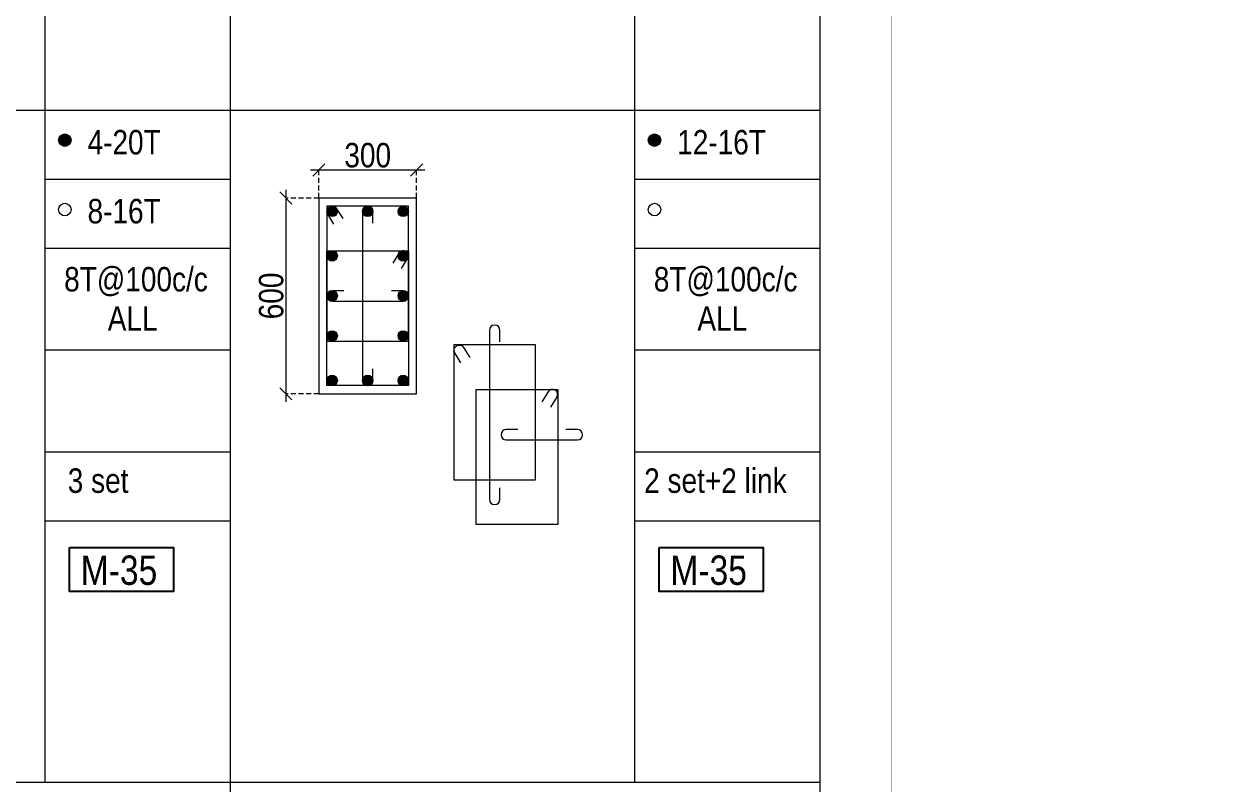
# Model space of a CAD drawing. Header units: millimetres. Extents: x 1112055 to 3390982, y -148532 to 766891.
# Drawn here: x 2062742 to 2077593, y 365707 to 375020 of the extents above; entities that cross this region are included whole.
import ezdxf
from ezdxf.enums import TextEntityAlignment as Align

# ---------------------------------------------------------------- set-up
doc = ezdxf.new("R2010")
doc.units = ezdxf.units.MM
doc.header["$PDMODE"] = 35
doc.header["$PDSIZE"] = -25
doc.linetypes.add('DASHED2', pattern=[0.375, 0.25, -0.125])
doc.linetypes.add('Hidden', pattern=[9.525, 6.35, -3.175])
for name, color, linetype, lineweight in [('B COL. SIZE DIM', 220, 'Continuous', 25), ('B COLSCH', 204, 'Continuous', 20), ('B COLUMN', 1, 'Hidden', 9), ('B STEEL', 34, 'Continuous', 15), ('B TITLE BLOCK', 250, 'Continuous', 0)]:
    doc.layers.add(name, color=color, linetype=linetype, lineweight=lineweight)
doc.layers.add('B TEXT', color=7, linetype='Continuous')
doc.styles.add('dim inside', font='romans.shx', dxfattribs={"width": 0.8, "height": 125})
doc.styles.add('SWINC', font='swissc.ttf')
doc.dimstyles.new('dim inside', dxfattribs={"dimtxt": 125, "dimasz": 100, "dimexe": 0, "dimexo": 0, "dimgap": 10, "dimtad": 0, "dimdec": 0, "dimzin": 0, "dimdsep": 46, "dimtxsty": 'dim inside', "dimblk": 'SMALL', "dimcen": 0.09, "dimadec": 0, "dimazin": 0, "dimtfac": 1, "dimtdec": 0, "dimtofl": 0, "dimtmove": 0, "dimatfit": 3, "dimfxl": 1, "dimtolj": 1, "dimtzin": 0, "dimarcsym": 2})

# ---------------------------------------------------------------- blocks, each defined once
blk = doc.blocks.new('_Oblique')
at = {"color": 0, "linetype": 'ByBlock', "lineweight": -2}
blk.add_line((-0.5, -0.5), (0.5, 0.5), dxfattribs=at)
blk = doc.blocks.new('*D1707')
at = {"layer": 'B COL. SIZE DIM', "color": 250, "lineweight": 9, "ltscale": 250, "transparency": 16777216}
blk.add_line((2066256, 373233), (2067656, 373233), dxfattribs=at)
at = {"layer": 'B COL. SIZE DIM', "color": 250, "linetype": 'DASHED2', "lineweight": 9, "ltscale": 250, "transparency": 16777216}
for p, q in [((2066356, 372888), (2066356, 373233)), ((2067556, 372888), (2067556, 373233))]:
    blk.add_line(p, q, dxfattribs=at)
at = {"layer": 'Defpoints', "color": 0, "ltscale": 250, "transparency": 16777216}
for p in [(2067556, 373233), (2066356, 372888), (2067556, 372888)]:
    blk.add_point(p, dxfattribs=at)
at = {"layer": 'B COL. SIZE DIM', "color": 250, "lineweight": 9, "ltscale": 250, "transparency": 16777216, "xscale": 150, "yscale": 150, "zscale": 150, "rotation": 180}
blk.add_blockref('_Oblique', (2066356, 373233), dxfattribs=at)
at = {"layer": 'B COL. SIZE DIM', "color": 250, "lineweight": 9, "ltscale": 250, "transparency": 16777216, "xscale": 150, "yscale": 150, "zscale": 150}
blk.add_blockref('_Oblique', (2067556, 373233), dxfattribs=at)
at = {"layer": 'B COL. SIZE DIM', "color": 6, "ltscale": 250, "transparency": 16777216, "insert": (2066956, 373412), "char_height": 300, "attachment_point": 5, "style": 'SWINC'}
blk.add_mtext('\\A1;300', dxfattribs=at)
blk = doc.blocks.new('*D1708')
at = {"layer": 'B COL. SIZE DIM', "color": 250, "lineweight": 9, "ltscale": 250, "transparency": 16777216}
blk.add_line((2065952, 372988), (2065952, 370388), dxfattribs=at)
at = {"layer": 'B COL. SIZE DIM', "color": 250, "linetype": 'DASHED2', "lineweight": 9, "ltscale": 250, "transparency": 16777216}
for p, q in [((2066356, 372888), (2065952, 372888)), ((2066356, 370488), (2065952, 370488))]:
    blk.add_line(p, q, dxfattribs=at)
at = {"layer": 'Defpoints', "color": 0, "ltscale": 250, "transparency": 16777216}
for p in [(2066356, 372888), (2065952, 370488), (2066356, 370488)]:
    blk.add_point(p, dxfattribs=at)
at = {"layer": 'B COL. SIZE DIM', "color": 250, "lineweight": 9, "ltscale": 250, "transparency": 16777216, "xscale": 150, "yscale": 150, "zscale": 150}
for p, rotation in [((2065952, 372888), 90), ((2065952, 370488), 270)]:
    blk.add_blockref('_Oblique', p, dxfattribs=dict(at, rotation=rotation))
at = {"layer": 'B COL. SIZE DIM', "color": 6, "ltscale": 250, "transparency": 16777216, "insert": (2065773, 371688), "char_height": 300, "attachment_point": 5, "rotation": 90, "style": 'SWINC'}
blk.add_mtext('\\A1;600', dxfattribs=at)

msp = doc.modelspace()

# ---------------------------------------------------------------- hatches: boundary and pattern name
at = {"layer": 'B STEEL', "lineweight": 9, "ltscale": 0.5}
h = msp.add_hatch(color=34, dxfattribs=at)
edge = h.paths.add_edge_path()
edge.add_arc((2063240.4, 373597.5), 76.8, 0, 360)
h = msp.add_hatch(color=34, dxfattribs=at)
edge = h.paths.add_edge_path()
edge.add_arc((2070474, 373597.5), 76.8, 0, 360)
h = msp.add_hatch(color=34, dxfattribs=at)
edge = h.paths.add_edge_path()
edge.add_arc((2066519.6, 372724.3), 64, 0, 360)
at = {"layer": 'B STEEL'}
h = msp.add_hatch(color=34, dxfattribs=at)
edge = h.paths.add_edge_path()
edge.add_arc((2066955.6, 372724.3), 64, 0, 360)
at = {"layer": 'B STEEL', "lineweight": 9, "ltscale": 0.5}
h = msp.add_hatch(color=34, dxfattribs=at)
edge = h.paths.add_edge_path()
edge.add_arc((2067391.6, 372724.3), 64, 180, 540, ccw=False)
at = {"layer": 'B STEEL'}
h = msp.add_hatch(color=34, dxfattribs=at)
edge = h.paths.add_edge_path()
edge.add_arc((2066519.6, 372179), 64, 0, 360)
h = msp.add_hatch(color=34, dxfattribs=at)
edge = h.paths.add_edge_path()
edge.add_arc((2067391.6, 372179), 64, 0, 360)
at = {"layer": 'B STEEL', "lineweight": 9, "ltscale": 0.5}
h = msp.add_hatch(color=34, dxfattribs=at)
edge = h.paths.add_edge_path()
edge.add_arc((2066519.6, 371688.3), 64, 0, 360, ccw=False)
h = msp.add_hatch(color=34, dxfattribs=at)
edge = h.paths.add_edge_path()
edge.add_arc((2067391.6, 371688.3), 64, -180, 180)
at = {"layer": 'B STEEL'}
h = msp.add_hatch(color=34, dxfattribs=at)
edge = h.paths.add_edge_path()
edge.add_arc((2066519.6, 371197.7), 64, 0, 360)
h = msp.add_hatch(color=34, dxfattribs=at)
edge = h.paths.add_edge_path()
edge.add_arc((2067391.6, 371197.7), 64, 0, 360)
at = {"layer": 'B STEEL', "lineweight": 9, "ltscale": 0.5}
h = msp.add_hatch(color=34, dxfattribs=at)
edge = h.paths.add_edge_path()
edge.add_arc((2066519.6, 370652.3), 64, 0, 360, ccw=False)
at = {"layer": 'B STEEL'}
h = msp.add_hatch(color=34, dxfattribs=at)
edge = h.paths.add_edge_path()
edge.add_arc((2066955.6, 370652.3), 64, 0, 360)
at = {"layer": 'B STEEL', "lineweight": 9, "ltscale": 0.5}
h = msp.add_hatch(color=34, dxfattribs=at)
edge = h.paths.add_edge_path()
edge.add_arc((2067391.6, 370652.3), 64, -180, 180)

# ---------------------------------------------------------------- linework, layer by layer
at = {"layer": 'B COLSCH', "color": 250, "lineweight": 0}
for p, q in [((2072502.1, 383641.1), (2072502.1, 358585.8)), ((2062994.1, 382205.6), (2062994.1, 365726)), ((2065268.5, 382205.6), (2065268.5, 358585.8)), ((2070227.7, 382205.6), (2070227.7, 365726)), ((2025459.8, 373965.8), (2072502.1, 373965.8)), ((2062994.1, 373120.8), (2065268.5, 373120.8)), ((2070227.7, 373120.8), (2072502.1, 373120.8)), ((2062994.1, 372275.8), (2065268.5, 372275.8)), ((2070227.7, 372275.8), (2072502.1, 372275.8)), ((2062994.1, 371026), (2065268.5, 371026)), ((2070227.7, 371026), (2072502.1, 371026)), ((2062994.1, 369776.3), (2065268.5, 369776.3)), ((2070227.7, 369776.3), (2072502.1, 369776.3)), ((2062994.1, 368931.3), (2065268.5, 368931.3)), ((2070227.7, 368931.3), (2072502.1, 368931.3)), ((2025459.8, 365726), (2072502.1, 365726))]:
    msp.add_line(p, q, dxfattribs=at)
at = {"layer": 'B COLUMN', "color": 1, "linetype": 'ByBlock', "lineweight": 20}
msp.add_lwpolyline([(2066355.6, 370488.3), (2067555.6, 370488.3), (2067555.6, 372888.3), (2066355.6, 372888.3)], close=True, dxfattribs=at)
at = {"layer": 'B STEEL', "color": 34, "lineweight": 9, "ltscale": 0.5}
for points in [[(2066455.6, 371133.7), (2067455.6, 371133.7), (2067455.6, 372788.3), (2066455.6, 372788.3)], [(2066455.6, 372243), (2067455.6, 372243), (2067455.6, 370588.3), (2066455.6, 370588.3)], [(2068013.8, 369432.1), (2069013.8, 369432.1), (2069013.8, 371086.8), (2068013.8, 371086.8)], [(2068286.7, 370541.5), (2069286.7, 370541.5), (2069286.7, 368886.8), (2068286.7, 368886.8)]]:
    msp.add_lwpolyline(points, close=True, dxfattribs=at)
for points in [[(2066539.9, 372569.3), (2066465.1, 372690.7, -1), (2066574.1, 372757.9), (2066648.9, 372636.4)], [(2067019.6, 372581.7), (2067019.6, 372724.3, 1), (2066891.6, 372724.3), (2066891.6, 370652.3, 1), (2067019.6, 370652.3), (2067019.6, 370795)], [(2067371.3, 372023.9), (2067446.1, 372145.4, 1), (2067337, 372212.5), (2067262.3, 372091.1)], [(2066662.3, 371752.3), (2066519.6, 371752.3, 1), (2066519.6, 371624.3), (2067391.6, 371624.3, 1), (2067391.6, 371752.3), (2067248.9, 371752.3)], [(2068577.8, 371123.7), (2068577.8, 371266.3, 1), (2068449.7, 371266.3), (2068449.7, 369194.4, 1), (2068577.8, 369194.4), (2068577.8, 369337)], [(2068098, 370867.7), (2068023.3, 370989.2, -1), (2068132.3, 371056.3), (2068207.1, 370934.8)], [(2069202.4, 370322.4), (2069277.2, 370443.9, 1), (2069168.2, 370511), (2069093.4, 370389.5)], [(2068798.9, 370050.8), (2068656.2, 370050.8, 1), (2068656.2, 369922.8), (2069528.2, 369922.8, 1), (2069528.2, 370050.8), (2069385.6, 370050.8)]]:
    msp.add_lwpolyline(points, format="xyb", dxfattribs=at)
for centre, radius in [((2063240.4, 373597.5), 76.8), ((2070474, 373597.5), 76.8), ((2063240.4, 372747.2), 76.8), ((2066519.6, 372724.3), 64), ((2066955.6, 372724.3), 64), ((2067391.6, 372724.3), 64), ((2070474, 372747.2), 76.8), ((2066519.6, 372179), 64), ((2067391.6, 372179), 64), ((2066519.6, 371688.3), 64), ((2067391.6, 371688.3), 64), ((2066519.6, 371197.7), 64), ((2067391.6, 371197.7), 64), ((2066519.6, 370652.3), 64), ((2066955.6, 370652.3), 64), ((2067391.6, 370652.3), 64)]:
    msp.add_circle(centre, radius, dxfattribs=at)
at = {"layer": 'B TEXT', "color": 1}
for points in [[(2063297.8, 368602.2), (2064572.4, 368602.2), (2064572.4, 368064.3), (2063297.8, 368064.3)], [(2070531.3, 368602.2), (2071805.9, 368602.2), (2071805.9, 368064.3), (2070531.3, 368064.3)]]:
    msp.add_lwpolyline(points, close=True, dxfattribs=at)
at = {"layer": 'B TITLE BLOCK', "color": 1, "const_width": 3.38}
msp.add_lwpolyline([(2024770.3, 384330.6), (2024770.3, 351073.3), (2077591.6, 351073.3), (2077591.6, 384330.6)], close=True, dxfattribs=at)
at = {"layer": 'B TITLE BLOCK', "color": 250, "lineweight": 0, "const_width": 3.38}
for points in [[(2024921.1, 384179.9), (2024921.1, 351224.1), (2077440.8, 351224.1), (2077440.8, 384179.9)], [(2073382.4, 351224.1), (2077440.8, 351224.1), (2077440.8, 384179.9), (2073382.4, 384179.9)]]:
    msp.add_lwpolyline(points, close=True, dxfattribs=at)

# ---------------------------------------------------------------- texts
at = {"layer": 'B TEXT', "style": 'SWINC'}
for s, p in [('4-20T', (2063518.9, 373422.9)), ('12-16T', (2070752.5, 373422.9)), ('8-16T', (2063518.9, 372577.9)), ('8T@100c/c', (2063232, 371743.1)), ('8T@100c/c', (2070465.5, 371743.1)), ('ALL', (2063766.7, 371261.3)), ('ALL', (2071000.3, 371261.3)), ('3 set', (2063275.8, 369273.8)), ('2 set+2 link', (2070347.2, 369273.8))]:
    msp.add_text(s, height=300, dxfattribs=at).set_placement(p)
at = {"layer": 'B TEXT', "color": 1, "style": 'SWINC'}
for p in [(2063435.2, 368037.7), (2070668.7, 368037.7)]:
    msp.add_text('M-35', height=360, dxfattribs=at).set_placement(p, align=Align.BOTTOM_LEFT)

# ---------------------------------------------------------------- dimensions: what is measured, and where the dimension line sits
at = {"layer": 'B COL. SIZE DIM', "color": 250, "ltscale": 250}
dim = msp.add_linear_dim(base=(2067555.6, 373233.3), p1=(2066355.6, 372888.3), p2=(2067555.6, 372888.3), dimstyle='dim inside', override={"dimtxt": 300, "dimasz": 150, "dimgap": 25, "dimtad": 3, "dimlfac": 0.25, "dimtxsty": 'SWINC', "dimblk1": 'Oblique', "dimblk2": 'Oblique', "dimsah": 1, "dimdle": 100, "dimclrd": 250, "dimclre": 250, "dimclrt": 6, "dimfxl": 1000, "dimlwd": 9, "dimlwe": 9}, dxfattribs=at)
dim.commit()
dim.dimension.update_dxf_attribs({"geometry": '*D1707', "text_midpoint": (2066955.6, 373412.1)})
dim = msp.add_linear_dim(base=(2065951.7, 370488.3), p1=(2066355.6, 372888.3), p2=(2066355.6, 370488.3), angle=90, dimstyle='dim inside', override={"dimtxt": 300, "dimasz": 150, "dimgap": 25, "dimtad": 3, "dimlfac": 0.25, "dimtxsty": 'SWINC', "dimblk1": 'Oblique', "dimblk2": 'Oblique', "dimsah": 1, "dimdle": 100, "dimclrd": 250, "dimclre": 250, "dimclrt": 6, "dimfxl": 1000, "dimlwd": 9, "dimlwe": 9}, dxfattribs=at)
dim.commit()
dim.dimension.update_dxf_attribs({"geometry": '*D1708', "text_midpoint": (2065772.7, 371688.3)})

doc.saveas('drawing.dxf')
